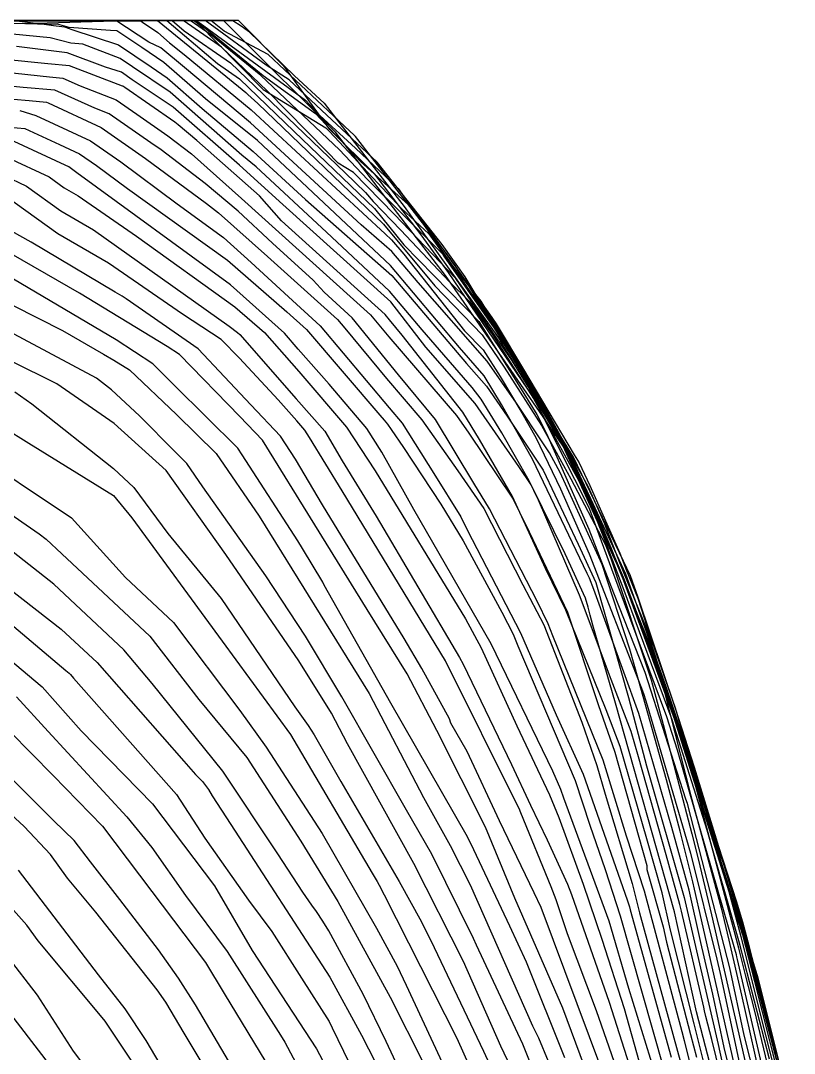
# Model space of a CAD drawing. Extents: x 0 to 298, y 0 to 220.
# Drawn here: x 249.2 to 287.7, y 168.6 to 220 of the extents above; entities that cross this region are included whole.
import ezdxf

# ---------------------------------------------------------------- set-up
doc = ezdxf.new("R2010")
doc.units = 0
doc.layers.add('LINES', color=1, linetype='CONTINUOUS')

msp = doc.modelspace()

# ---------------------------------------------------------------- linework, layer by layer
at = {"layer": 'LINES', "color": 1}
for points in [[(230.604, 219.986, 0), (257.651, 220, 0), (257.876, 220, 0), (258.081, 219.875, 0), (263.322, 216.046, 0), (264.04, 215.277, 0), (265.812, 213.647, 0), (267.935, 211.643, 0), (270.699, 207.734, 0), (272.051, 206.041, 0), (273.753, 203.238, 0), (274.962, 201.14, 0), (275.885, 199.509, 0), (276.651, 198.063, 0), (277.202, 196.884, 0), (278.522, 193.787, 0), (278.994, 192.604, 0), (280.69, 188.102, 0), (281.316, 186.417, 0), (283.923, 178.187, 0), (285.076, 174.503, 0), (285.677, 172.19, 0), (287.545, 164.767, 0)], [(287.659, 164.864, 0), (285.328, 173.823, 0), (282.348, 183.351, 0), (281.953, 184.653, 0), (281.455, 186.151, 0), (280.698, 188.211, 0), (279.149, 192.29, 0), (277.796, 195.466, 0), (276.433, 198.385, 0), (275.427, 200.281, 0), (271.499, 206.755, 0), (270.745, 207.862, 0), (270.204, 208.606, 0), (269.378, 209.637, 0), (265.822, 214.235, 0), (265.732, 214.319, 0), (265.542, 214.504, 0), (261.472, 218.311, 0), (259.28, 219.485, 0), (258.616, 220, 0), (258.162, 220, 0), (256.655, 220, 0), (256.372, 220, 0), (231.662, 219.987, 0)], [(286.778, 168.539, 0), (285.58, 173.143, 0), (284.049, 178.04, 0), (283.051, 181.332, 0), (281.793, 185.117, 0), (279.88, 190.323, 0), (279.085, 192.417, 0), (278.39, 194.048, 0), (276.214, 198.706, 0), (275.959, 199.187, 0), (274.962, 200.83, 0), (270.44, 207.475, 0), (269.08, 209.343, 0), (266.776, 212.356, 0), (264.542, 214.578, 0), (262.248, 217.745, 0), (262.239, 217.756, 0), (259.995, 220, 0), (259.56, 220, 0), (259.072, 220, 0), (259.049, 220, 0), (257.331, 220, 0), (256.715, 220, 0), (255.35, 220, 0), (255.094, 220, 0), (232.721, 219.988, 0)], [(286.902, 168.181, 0), (286.048, 171.636, 0), (285.898, 172.214, 0), (285.833, 172.464, 0), (285.75, 172.729, 0), (284.149, 178.01, 0), (282.13, 184.082, 0), (279.062, 192.434, 0), (279.02, 192.544, 0), (278.984, 192.629, 0), (278.794, 193.036, 0), (276.146, 198.825, 0), (274.971, 200.552, 0), (270.292, 207.31, 0), (269.061, 208.902, 0), (264.825, 214.452, 0), (259.794, 219.456, 0), (259.247, 220, 0), (258.222, 220, 0), (255.819, 220, 0), (255.267, 220, 0), (254.045, 220, 0), (253.816, 220, 0), (233.78, 219.99, 0)], [(234.838, 219.991, 0), (252.537, 220, 0), (252.74, 220, 0), (253.819, 220, 0), (254.307, 220, 0), (256.429, 220, 0), (257.439, 220, 0), (258.91, 220, 0), (259.715, 220, 0), (260.131, 219.747, 0), (260.498, 219.482, 0), (262.786, 217.26, 0), (264.252, 215.887, 0), (265.769, 213.93, 0), (268.234, 210.749, 0)], [(286.83, 168.082, 0), (285.08, 174.998, 0), (285.036, 175.166, 0), (284.859, 175.748, 0), (282.692, 182.837, 0), (281.738, 185.764, 0), (279.889, 191.294, 0), (279.499, 192.375, 0), (279.162, 193.108, 0), (276.663, 198.284, 0), (275.06, 200.892, 0), (272.948, 204.459, 0), (271.275, 207.254, 0), (270.129, 208.856, 0), (266.9, 212.953, 0), (264.13, 215.542, 0), (262.518, 217.05, 0), (261.376, 217.782, 0), (258.342, 220, 0), (257.747, 220, 0), (255.514, 220, 0), (254.637, 220, 0), (252.795, 220, 0), (252.372, 220, 0), (251.435, 220, 0), (251.259, 220, 0), (235.897, 219.992, 0)], [(236.956, 219.993, 0), (249.981, 220, 0), (250.13, 220, 0), (250.924, 220, 0), (251.283, 220, 0), (252.845, 220, 0), (253.588, 220, 0), (255.482, 220, 0), (256.651, 220, 0), (257.867, 220, 0), (261.22, 217.274, 0), (263.821, 215.373, 0), (266.066, 212.999, 0), (268.81, 210.518, 0), (272.488, 205.387, 0), (272.825, 204.904, 0), (274.182, 202.637, 0), (276.699, 198.386, 0), (276.944, 197.987, 0), (277.487, 196.862, 0), (278.969, 193.502, 0), (279.308, 192.64, 0), (279.87, 191.255, 0), (280.472, 189.402, 0), (281.703, 185.846, 0), (283.714, 179.211, 0), (284.989, 174.416, 0), (286.03, 170.299, 0), (287.424, 164.827, 0)], [(287.355, 162.349, 0), (284.828, 173.284, 0), (284.798, 173.404, 0), (284.774, 173.516, 0), (284.704, 173.787, 0), (281.847, 183.693, 0), (281.316, 185.347, 0), (278.574, 192.704, 0), (277.542, 195.482, 0), (277.473, 195.668, 0), (277.37, 195.925, 0), (276.739, 197.172, 0), (274.416, 201.789, 0), (273.637, 203.052, 0), (270.815, 207.172, 0), (267.748, 210.368, 0), (265.715, 212.446, 0), (264.956, 212.91, 0), (264.389, 213.487, 0), (261.429, 216.5, 0), (259.15, 218.686, 0), (258.271, 219.294, 0), (257.247, 220, 0), (254.703, 220, 0), (250.684, 220, 0), (240.989, 219.99, 0)], [(243.321, 220, 0), (249.365, 219.866, 0), (254.383, 220, 0), (255.108, 220, 0), (255.325, 219.849, 0), (255.666, 219.62, 0), (255.976, 219.411, 0), (256.564, 218.895, 0), (257.297, 218.308, 0), (260.624, 215.557, 0), (267.296, 209.392, 0), (267.611, 209.096, 0), (268.221, 208.373, 0), (271.248, 204.566, 0), (272.179, 203.619, 0), (273.015, 202.298, 0), (274.089, 200.489, 0), (274.789, 199.263, 0), (276.022, 196.693, 0), (277.441, 193.473, 0), (280.018, 186.865, 0), (280.154, 186.52, 0), (280.341, 185.941, 0), (282.483, 178.576, 0), (283.808, 173.294, 0), (283.968, 172.58, 0), (284.056, 172.201, 0), (285.15, 167.081, 0)], [(285.269, 164.496, 0), (284.168, 168.904, 0), (283.603, 171.551, 0), (283.003, 174.13, 0), (282.424, 176.723, 0), (281.557, 179.847, 0), (279.911, 185.52, 0), (277.677, 191.699, 0), (277.459, 192.258, 0), (277.355, 192.494, 0), (274.628, 198.181, 0), (273.079, 200.891, 0), (272.225, 202.329, 0), (271.001, 203.738, 0), (267.558, 207.817, 0), (260.944, 214.032, 0), (260.936, 214.039, 0), (258.359, 216.102, 0), (256.286, 217.923, 0), (255.191, 218.659, 0), (253.988, 219.466, 0), (253.982, 219.47, 0), (253.946, 219.487, 0), (253.617, 219.503, 0), (251.574, 219.667, 0), (250.99, 219.823, 0), (250.692, 219.807, 0), (249.986, 219.819, 0), (243.485, 220, 0)], [(247.948, 219.994, 0), (255.077, 219.998, 0), (256.661, 220, 0), (257.782, 220, 0), (258.052, 219.8, 0), (258.901, 218.935, 0), (261.225, 216.572, 0), (264.336, 214.671, 0), (264.525, 214.477, 0), (268.102, 210.649, 0), (269.467, 209.393, 0), (271.316, 206.827, 0), (273.424, 203.753, 0), (274.556, 201.787, 0), (275.992, 199.25, 0), (276.939, 197.377, 0), (278.234, 194.136, 0), (279.116, 191.792, 0), (281.555, 185.223, 0), (283.297, 179.724, 0), (284.92, 174.101, 0), (286.402, 168.339, 0)], [(248.259, 220, 0), (249.26, 220, 0), (249.737, 220, 0), (250.951, 220, 0), (251.701, 220, 0), (253.019, 220, 0), (255.192, 220, 0), (256.19, 220, 0), (256.698, 220, 0), (257.296, 219.49, 0), (259.593, 217.902, 0), (265.295, 212.433, 0), (266.315, 211.455, 0), (266.692, 211.003, 0), (268.072, 209.575, 0), (270.501, 207.009, 0), (271.475, 206.045, 0), (272.659, 204.35, 0), (274.684, 201.192, 0), (277.385, 196.289, 0), (277.872, 195.366, 0), (278.646, 193.397, 0), (280.691, 188.357, 0), (280.928, 187.626, 0), (282.511, 181.419, 0), (284.01, 175.846, 0), (284.4, 174.233, 0), (285.021, 171.496, 0), (286.967, 162.839, 0)], [(248.685, 220, 0), (249.225, 220, 0), (250.175, 220, 0), (251.74, 220, 0), (252.458, 220, 0), (254.121, 220, 0), (255.55, 220, 0), (255.956, 220, 0), (259.363, 217.235, 0), (260.353, 216.417, 0), (260.46, 216.326, 0), (260.952, 215.874, 0), (267.208, 209.877, 0), (269.769, 206.805, 0), (272.121, 204.373, 0), (273.209, 202.755, 0), (275.076, 199.845, 0), (276.538, 197.191, 0), (278.246, 193.952, 0), (278.315, 193.775, 0), (278.532, 193.242, 0), (280.535, 187.188, 0), (281.129, 184.974, 0), (282.56, 179.536, 0), (282.871, 178.286, 0), (283.544, 175.504, 0), (285.337, 167.599, 0)], [(285.036, 166.469, 0), (283.035, 175.245, 0), (282.688, 176.775, 0), (282.601, 177.136, 0), (281.972, 179.662, 0), (281.301, 182.213, 0), (279.906, 187.191, 0), (279.464, 188.727, 0), (278.096, 192.941, 0), (275.997, 197.513, 0), (275.691, 198.092, 0), (275.467, 198.499, 0), (275.182, 198.944, 0), (273.823, 200.963, 0), (272.371, 203.057, 0), (268.932, 206.961, 0), (267.618, 208.509, 0), (266.103, 209.844, 0), (260.596, 214.907, 0), (257.306, 217.675, 0), (256.136, 218.643, 0), (255.539, 218.934, 0), (253.895, 220, 0), (253.38, 220, 0), (251.993, 220, 0), (249.743, 220, 0), (248.727, 220, 0)], [(248.809, 220, 0), (250.317, 219.822, 0), (250.792, 219.76, 0), (251.33, 219.69, 0), (251.7, 219.552, 0), (254.025, 218.802, 0), (255.64, 217.697, 0), (256.445, 217.157, 0), (258.189, 215.628, 0), (260.732, 213.489, 0), (263.332, 211.098, 0), (267.625, 207.317, 0), (271.35, 202.93, 0), (272.33, 201.818, 0), (273.368, 200.32, 0), (275.155, 197.635, 0), (276.894, 193.952, 0), (277.774, 192.045, 0), (278.649, 189.005, 0), (279.403, 186.316, 0), (280.297, 182.919, 0), (282.179, 176.367, 0), (283.869, 169.049, 0), (284.271, 167.222, 0)], [(286.864, 165.788, 0), (285.676, 170.765, 0), (285.23, 172.516, 0), (284.897, 173.834, 0), (282.393, 183.257, 0), (281.948, 184.724, 0), (281.676, 185.51, 0), (280.281, 189.806, 0), (278.977, 193.019, 0), (278.191, 195.018, 0), (277.414, 196.777, 0), (274.863, 201.462, 0), (274.121, 202.702, 0), (270.238, 208.284, 0), (270.185, 208.357, 0), (270.146, 208.393, 0), (270.043, 208.501, 0), (266.414, 212.095, 0), (265.019, 213.568, 0), (261.108, 217.268, 0), (258.616, 219.294, 0), (257.594, 220, 0), (255.864, 220, 0), (254.176, 220, 0), (253.216, 220, 0), (251.663, 220, 0), (251.052, 220, 0), (249.771, 220, 0), (249.476, 220, 0), (248.825, 220, 0)], [(249.01, 220, 0), (256.422, 220, 0), (256.765, 219.722, 0), (258.946, 217.863, 0), (260.043, 217.104, 0), (262.769, 214.49, 0), (266.765, 210.659, 0), (268.215, 208.836, 0), (271.961, 205.023, 0), (273.341, 202.841, 0), (274.847, 200.4, 0), (275.321, 199.457, 0), (277.423, 194.689, 0), (278.654, 191.533, 0), (280.213, 187.576, 0), (282.247, 181.278, 0), (282.317, 181.059, 0), (282.361, 180.907, 0), (284.424, 172.857, 0), (285.142, 169.516, 0), (286.04, 165.974, 0)], [(285.998, 159.357, 0), (283.546, 169.303, 0), (283.26, 170.436, 0), (283.187, 170.727, 0), (283.15, 170.902, 0), (282.038, 175.679, 0), (281.961, 176.022, 0), (281.277, 178.491, 0), (279.904, 183.358, 0), (279.541, 184.623, 0), (278.55, 187.218, 0), (276.961, 191.416, 0), (274.928, 196.137, 0), (274.467, 197.098, 0), (273.105, 199.481, 0), (272.08, 201.166, 0), (271.626, 201.74, 0), (269.133, 204.608, 0), (267.505, 206.537, 0), (264.377, 209.476, 0), (260.877, 212.731, 0), (260.154, 213.31, 0), (256.595, 216.434, 0), (254.715, 217.698, 0), (254.097, 218.113, 0), (252.244, 218.825, 0), (251.642, 218.873, 0), (250.616, 219.148, 0), (248.75, 219.335, 0)], [(283.448, 168.12, 0), (282.785, 170.679, 0), (281.691, 175.651, 0), (278.754, 186.028, 0), (277.636, 189.918, 0), (277.504, 190.42, 0), (277.392, 190.818, 0), (277.263, 191.268, 0), (276.247, 193.469, 0), (274.563, 196.903, 0), (273.95, 197.815, 0), (271.779, 200.947, 0), (269.326, 203.748, 0), (267.568, 206.013, 0), (262.206, 210.856, 0), (260.047, 212.801, 0), (256.75, 215.69, 0), (254.71, 217.058, 0), (254.167, 217.43, 0), (253.383, 217.683, 0), (251.471, 218.397, 0), (248.946, 218.722, 0)], [(284.614, 162.319, 0), (282.681, 170.073, 0), (281.5, 174.738, 0), (281.073, 176.596, 0), (280.315, 179.283, 0), (278.995, 183.882, 0), (278.301, 185.701, 0), (276.285, 190.657, 0), (275.281, 192.735, 0), (273.628, 196.32, 0), (271.99, 199.163, 0), (271.163, 200.524, 0), (268.138, 204.345, 0), (267.505, 205.108, 0), (267.29, 205.373, 0), (262.142, 210.046, 0), (261.032, 211.289, 0), (257.928, 214.036, 0), (256.995, 214.819, 0), (256.818, 214.955, 0), (254.335, 216.673, 0), (254.24, 216.737, 0), (254.238, 216.738, 0), (254.226, 216.743, 0), (251.575, 217.745, 0), (250.506, 217.853, 0), (248.37, 218.067, 0)], [(248.281, 217.458, 0), (250.587, 217.197, 0), (251.258, 217.141, 0), (252.106, 216.757, 0), (253.905, 216.052, 0), (254.929, 215.343, 0), (256.482, 214.27, 0), (257.661, 213.367, 0), (260.141, 211.149, 0), (266.569, 205.358, 0), (267.474, 204.26, 0), (270.837, 200.349, 0), (271.457, 199.473, 0), (273.633, 196.238, 0), (274.287, 194.902, 0), (276.365, 190.555, 0), (277.892, 185.975, 0), (278.724, 183.589, 0), (280.32, 177.957, 0), (280.321, 177.764, 0), (281.128, 174.911, 0), (281.299, 174.135, 0), (282.487, 169.547, 0), (282.788, 168.417, 0)], [(282.548, 167.856, 0), (282.198, 169.232, 0), (282.074, 169.68, 0), (280.205, 176.684, 0), (279.307, 179.415, 0), (278.14, 183.199, 0), (275.643, 189.39, 0), (275.403, 189.979, 0), (274.86, 191.104, 0), (272.494, 195.708, 0), (271.708, 196.977, 0), (269.803, 200.156, 0), (267.965, 202.373, 0), (265.657, 205.209, 0), (264.255, 206.482, 0), (263.716, 207.085, 0), (261.69, 208.923, 0), (259.975, 210.513, 0), (258.336, 211.89, 0), (256.142, 213.569, 0), (255.636, 213.919, 0), (253.565, 215.355, 0), (252.843, 215.638, 0), (250.854, 216.539, 0), (249.279, 216.67, 0), (248.775, 216.721, 0)], [(247.993, 216.152, 0), (249.579, 216.02, 0), (250.444, 215.942, 0), (250.516, 215.909, 0), (253.165, 214.681, 0), (255.362, 213.143, 0), (258.403, 210.896, 0), (259, 210.439, 0), (261.436, 208.26, 0), (264.914, 205.133, 0), (265.284, 204.701, 0), (267.356, 202.189, 0), (269.125, 200.131, 0), (270.919, 197.601, 0), (272.211, 195.716, 0), (274.154, 191.921, 0), (275.194, 189.938, 0), (277.084, 185.088, 0), (277.837, 182.93, 0), (278.238, 181.514, 0), (279.584, 177.064, 0), (279.951, 175.592, 0), (282.439, 166.54, 0)], [(249.116, 215.533, 0), (249.9, 215.284, 0), (250.802, 214.867, 0), (252.622, 214.025, 0), (254.13, 212.968, 0), (256.942, 210.889, 0), (259.247, 209.207, 0), (260.632, 207.966, 0), (262.48, 206.252, 0), (264.062, 204.817, 0), (267.486, 200.731, 0), (268.134, 199.963, 0), (269.717, 197.458, 0), (271.053, 195.301, 0), (271.38, 194.665, 0), (274.037, 189.533, 0), (275.81, 185.462, 0), (277.156, 182.496, 0), (279.34, 176.251, 0), (279.457, 175.896, 0), (279.495, 175.754, 0), (281.53, 168.41, 0)], [(248.223, 214.74, 0), (249.366, 214.637, 0), (251.083, 213.843, 0), (252.087, 213.378, 0), (252.919, 212.795, 0), (254.471, 211.648, 0), (259.442, 208.08, 0), (262.401, 205.504, 0), (263.373, 204.63, 0), (267.031, 200.369, 0), (267.238, 200.118, 0), (267.414, 199.913, 0), (267.593, 199.66, 0), (268.213, 198.755, 0), (270.07, 195.944, 0), (271.178, 194.121, 0), (273.096, 190.563, 0), (273.668, 189.473, 0), (273.896, 188.887, 0), (276.751, 182.188, 0), (277.475, 179.971, 0), (278.242, 177.765, 0), (278.987, 175.454, 0), (281.7, 165.942, 0)], [(280.715, 167.659, 0), (279.418, 171.838, 0), (278.438, 175.178, 0), (276.192, 181.311, 0), (276.042, 181.742, 0), (275.632, 182.645, 0), (272.562, 188.984, 0), (268.714, 195.666, 0), (267.121, 198.528, 0), (266.379, 199.703, 0), (264.508, 201.916, 0), (262.972, 203.648, 0), (262.278, 204.443, 0), (259.596, 206.848, 0), (251.956, 212.421, 0), (251.687, 212.62, 0), (251.543, 212.721, 0), (251.369, 212.801, 0), (248.822, 213.979, 0)], [(278.639, 166.278, 0), (275.053, 175.861, 0), (274.717, 176.598, 0), (272.98, 180.177, 0), (271.367, 183.627, 0), (270.567, 185.034, 0), (270.494, 185.258, 0), (269.126, 187.764, 0), (268.247, 189.257, 0), (264.168, 195.911, 0), (262.828, 198.183, 0), (262.088, 199.325, 0), (260.602, 200.877, 0), (257.984, 203.665, 0), (254.406, 206.158, 0), (254.201, 206.292, 0), (253.854, 206.496, 0), (249.682, 208.969, 0), (247.439, 210.218, 0), (245.886, 211.336, 0), (244.117, 212.28, 0), (242.618, 213.079, 0), (241.862, 213.473, 0), (240.691, 213.753, 0)], [(248.493, 213.195, 0), (250.563, 212.225, 0), (251.31, 211.688, 0), (252.017, 211.276, 0), (254.921, 209.278, 0), (259.814, 205.766, 0), (261.288, 204.483, 0), (263, 202.544, 0), (265.376, 199.763, 0), (266.803, 197.603, 0), (271.287, 190.23, 0), (272.068, 188.782, 0), (273.847, 184.905, 0), (275.471, 181.465, 0), (275.933, 180.342, 0), (277.147, 177.029, 0), (278.074, 174.289, 0), (279.184, 170.845, 0), (279.927, 168.242, 0)], [(248.326, 212.286, 0), (249.445, 211.762, 0), (251.157, 210.53, 0), (252.777, 209.587, 0), (259.526, 204.794, 0), (259.944, 204.489, 0), (260.067, 204.379, 0), (262.862, 201.179, 0), (264.287, 199.573, 0), (265.16, 198.093, 0), (266.843, 195.347, 0), (270.986, 188.312, 0), (271.169, 187.976, 0), (273.576, 182.99, 0), (274.526, 180.96, 0), (275.363, 179.234, 0), (276.365, 177.035, 0), (276.564, 176.505, 0), (278.447, 171.153, 0), (279.933, 166.475, 0)], [(278.822, 167.828, 0), (277.804, 170.717, 0), (276.374, 174.56, 0), (275.801, 176.254, 0), (275.563, 176.902, 0), (274.053, 180.576, 0), (274.053, 180.57, 0), (273.961, 180.792, 0), (273.903, 180.906, 0), (270.295, 188.148, 0), (265.153, 196.604, 0), (263.536, 199.262, 0), (263.298, 199.622, 0), (262.902, 200.085, 0), (261.975, 201.135, 0), (260.038, 203.202, 0), (259.132, 204.125, 0), (257.211, 205.389, 0), (253.525, 207.925, 0), (251.006, 209.393, 0), (248.343, 211.306, 0)], [(268.234, 210.749, 0), (272.931, 204.219, 0), (273.219, 203.738, 0), (273.42, 203.398, 0), (276.382, 198.58, 0), (277.518, 196.227, 0), (279.251, 192.466, 0), (281.253, 186.913, 0), (282.024, 184.61, 0), (284.782, 176.147, 0), (285.086, 175.152, 0), (285.34, 174.155, 0), (287.377, 166.166, 0)], [(277.649, 166.8, 0), (276.139, 170.861, 0), (273.755, 176.33, 0), (272.288, 179.857, 0), (269.858, 184.672, 0), (268.387, 187.496, 0), (266.398, 190.704, 0), (261.184, 199.115, 0), (260.067, 200.308, 0), (257.054, 203.379, 0), (256.447, 203.778, 0), (254.066, 205.233, 0), (252.073, 206.433, 0), (248.118, 208.717, 0)], [(276.232, 168.389, 0), (274.334, 173.137, 0), (273.495, 174.933, 0), (271.711, 178.735, 0), (271.392, 179.379, 0), (267.584, 186.036, 0), (264.253, 191.9, 0), (264.2, 192.059, 0), (263.177, 193.729, 0), (262.952, 194.111, 0), (260.172, 198.398, 0), (259.957, 198.72, 0), (256.81, 201.835, 0), (255.723, 202.922, 0), (253.905, 204.109, 0), (247.687, 207.777, 0)], [(246.306, 207.066, 0), (251.233, 204.587, 0), (253.281, 203.404, 0), (253.79, 203.098, 0), (254.566, 202.624, 0), (256.912, 200.395, 0), (258.889, 198.456, 0), (261.029, 195.345, 0), (266.503, 186.515, 0), (269.199, 181.338, 0), (270.524, 178.951, 0), (271.517, 176.991, 0), (274.635, 169.981, 0), (274.923, 169.373, 0), (275.891, 167.055, 0)], [(275.652, 165.297, 0), (274.147, 169.064, 0), (271.845, 173.992, 0), (271.693, 174.317, 0), (269.612, 178.518, 0), (268.356, 180.714, 0), (265.145, 186.349, 0), (263.325, 189.372, 0), (261.348, 192.376, 0), (258.214, 196.796, 0), (257.43, 197.969, 0), (256.845, 198.548, 0), (255.06, 200.336, 0), (253.677, 201.62, 0), (252.934, 202.207, 0), (248.066, 204.796, 0)], [(275.418, 163.995, 0), (273.059, 168.97, 0), (271.188, 173.177, 0), (268.715, 178.058, 0), (265.415, 184.004, 0), (264.618, 185.533, 0), (263.001, 188.142, 0), (259.365, 193.43, 0), (256.389, 197.62, 0), (253.806, 199.95, 0), (250.947, 201.93, 0), (246.351, 204.204, 0)], [(259.871, 167.594, 0), (257.846, 171.029, 0), (257.002, 172.357, 0), (256.021, 173.762, 0), (254.096, 176.256, 0), (252.625, 178.141, 0), (251.808, 179.207, 0), (250.797, 180.175, 0), (245.957, 185.02, 0), (242.664, 187.151, 0), (240.538, 188.677, 0), (239.137, 189.904, 0), (233.713, 194.502, 0), (233.426, 194.745, 0), (233.376, 194.793, 0), (233.368, 194.805, 0), (233.345, 194.82, 0), (231.64, 196.052, 0), (228.449, 198.659, 0), (223.321, 200.559, 0), (216.634, 202.959, 0), (215.469, 203.411, 0)], [(248.867, 201.526, 0), (249.705, 200.924, 0), (253.771, 197.711, 0), (254.78, 196.774, 0), (256.483, 194.48, 0), (259.14, 191.25, 0), (262.793, 185.857, 0), (263.46, 184.922, 0), (263.759, 184.464, 0), (265.087, 182.136, 0), (267.986, 177.163, 0), (269.097, 175.148, 0), (269.73, 173.87, 0), (272.182, 168.708, 0), (273.57, 165.734, 0)], [(246.994, 200.567, 0), (249.558, 198.974, 0), (253.772, 196.361, 0), (254.687, 195.263, 0), (259.175, 189.122, 0), (262.576, 184.477, 0), (266.648, 177.572, 0), (266.9, 177.161, 0), (266.998, 176.981, 0), (267.247, 176.492, 0), (270.859, 169.363, 0), (271.484, 167.958, 0)], [(246.415, 198.769, 0), (251.681, 195.252, 0), (254.373, 192.289, 0), (256.758, 190.051, 0), (260.065, 185.666, 0), (261.366, 183.844, 0), (264.165, 179.551, 0), (266.856, 174.835, 0), (267.885, 172.943, 0), (268.338, 172.003, 0), (271.366, 165.514, 0)], [(246.062, 197.225, 0), (250.07, 194.466, 0), (250.418, 194.196, 0), (251.209, 193.459, 0), (255.581, 189.372, 0), (258.014, 186.225, 0), (260.412, 183.332, 0), (263.103, 179.159, 0), (264.945, 176.167, 0), (267.537, 171.402, 0), (269.22, 168.093, 0)], [(269.161, 165.293, 0), (267.34, 169.195, 0), (266.203, 171.559, 0), (264.49, 174.708, 0), (264.189, 175.184, 0), (263.882, 175.666, 0), (263.641, 175.989, 0), (263.19, 176.63, 0), (261.953, 178.536, 0), (259.212, 182.657, 0), (255.703, 187.018, 0), (254.29, 188.685, 0), (250.798, 191.953, 0), (248.545, 193.735, 0)], [(247.221, 192.792, 0), (251.169, 189.723, 0), (252.954, 188.06, 0), (257.267, 183.152, 0), (257.853, 182.489, 0), (258.199, 182.133, 0), (258.502, 181.735, 0), (258.685, 181.42, 0), (259.616, 179.994, 0), (264.537, 172.402, 0), (266.108, 169.504, 0), (268.235, 165.372, 0)], [(247.504, 190.942, 0), (251.406, 187.657, 0), (251.561, 187.534, 0), (251.63, 187.469, 0), (251.788, 187.283, 0), (256.912, 181.49, 0), (258.326, 179.311, 0), (260.5, 176.224, 0), (261.658, 174.671, 0), (263.135, 172.351, 0), (264.503, 170.187, 0), (264.661, 169.885, 0), (266.343, 166.388, 0)], [(247.895, 188.795, 0), (250.23, 186.855, 0), (252.169, 184.662, 0), (255.71, 181.026, 0), (258.805, 176.945, 0), (260.682, 173.721, 0), (263.871, 168.839, 0), (265.189, 166.357, 0)], [(248.947, 186.343, 0), (250.516, 184.621, 0), (254.442, 180.38, 0), (255.673, 178.854, 0), (257.359, 176.459, 0), (259.435, 173.675, 0), (262.082, 169.518, 0), (262.301, 169.17, 0), (262.989, 167.85, 0)], [(248.619, 184.622, 0), (250.771, 182.435, 0), (253.221, 179.919, 0), (255.689, 176.664, 0), (258.353, 173.128, 0), (259.281, 171.586, 0), (262.532, 166.227, 0)], [(260.196, 164.776, 0), (257.284, 169.613, 0), (256.37, 171.149, 0), (255.945, 171.769, 0), (252.902, 175.632, 0), (251.485, 177.329, 0), (250.637, 178.499, 0), (249.319, 179.9, 0), (246.838, 182.183, 0)], [(257.386, 165.886, 0), (255.406, 169.245, 0), (254.356, 170.817, 0), (253.032, 172.513, 0), (249.039, 177.726, 0)], [(256.385, 165.683, 0), (253.356, 170.203, 0), (253.295, 170.284, 0), (250.019, 174.209, 0), (249.46, 174.98, 0), (247.704, 176.946, 0)], [(246.934, 175.41, 0), (249.975, 171.508, 0), (251.758, 168.717, 0), (253.487, 166.423, 0)], [(247.914, 171.481, 0), (251.782, 166.479, 0)]]:
    msp.add_polyline3d(points, dxfattribs=at)

doc.saveas('drawing.dxf')
